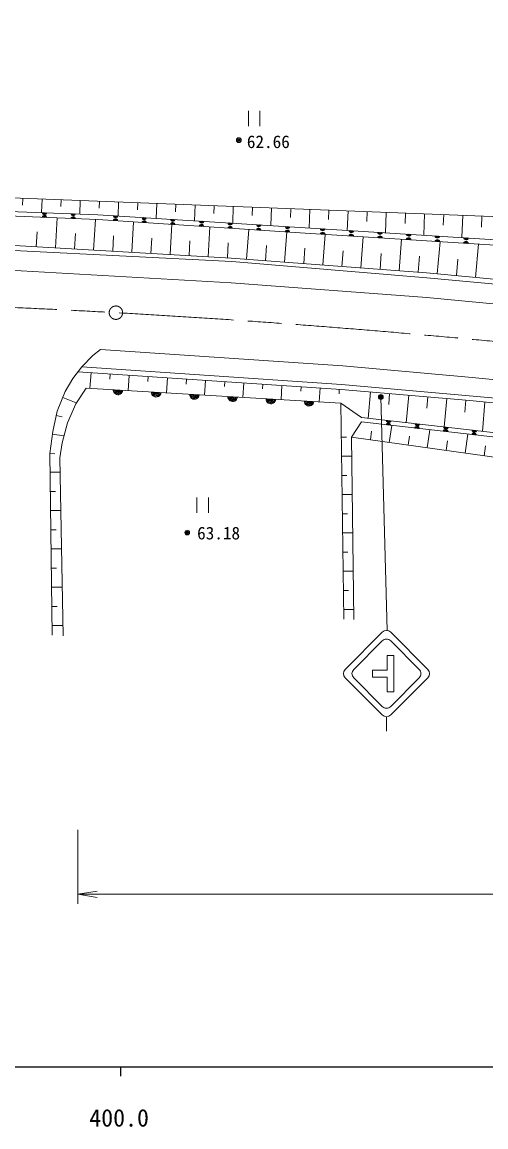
# Model space of a CAD drawing. Units: millimetres, scale not verified. Extents: x 40000 to 680000, y 20000 to 380000.
# Drawn here: x 457707 to 506173, y 198715 to 314029 of the extents above; entities that cross this region are included whole.
import ezdxf
from ezdxf.enums import TextEntityAlignment as Align

# ---------------------------------------------------------------- set-up
doc = ezdxf.new("R2010")
doc.units = ezdxf.units.MM
doc.header["$LTSCALE"] = 1000
doc.header["$PDMODE"] = 32
doc.header["$PDSIZE"] = 500
doc.linetypes.add('CHAIN', pattern=[18.5, 12, -1.5, 3.5, -1.5])
for name, color, linetype, lineweight in [('M-BMK', 2, 'CHAIN', 13), ('M-STR-HTXT', 7, 'Continuous', 13), ('M-STR-STRC', 7, 'Continuous', 13), ('M-TTL-BAND', 7, 'Continuous', 25), ('M-WORK', 1, 'Continuous', 13)]:
    doc.layers.add(name, color=color, linetype=linetype, lineweight=lineweight)
doc.styles.add('ＭＳ ゴシック', font='')
doc.styles.get('ＭＳ ゴシック').set_extended_font_data('MS Gothic')

# ---------------------------------------------------------------- blocks, each defined once
blk = doc.blocks.new('open_arrow')
at = {"color": 0, "linetype": 'Continuous', "lineweight": -2}
blk.add_lwpolyline([(7.5, 1.25), (0, 0), (7.5, -1.25)], dxfattribs=at)

msp = doc.modelspace()

# ---------------------------------------------------------------- linework, layer by layer
at = {"layer": 'M-BMK'}
msp.add_circle((467511, 283699), 700, dxfattribs=at)
msp.add_arc((411552, -714734), 1000000, 81.84611, 90.03663, dxfattribs=at)
at = {"layer": 'M-STR-HTXT'}
for p, q in [((463548, 229709), (463548, 222000)), ((463548, 223000), (567770, 223000))]:
    msp.add_line(p, q, dxfattribs=at)
at = {"layer": 'M-STR-STRC'}
for p, q in [((495188, 274901), (495870, 250515)), ((495332, 250337), (491468, 246472)), ((496223, 250337), (500088, 246472)), ((495332, 249446), (492359, 246472)), ((499197, 246472), (496223, 249446)), ((495857, 246379), (495857, 247916)), ((496563, 247916), (495857, 247916)), ((496563, 247916), (496563, 244136)), ((494320, 246379), (495857, 246379)), ((494320, 245673), (494320, 246379)), ((494320, 245673), (495857, 245673)), ((495857, 245673), (495857, 244136)), ((491468, 245581), (495332, 241717)), ((495332, 242608), (492359, 245581)), ((500088, 245581), (496223, 241717)), ((499197, 245581), (496223, 242608)), ((496563, 244136), (495857, 244136)), ((495796, 241533), (495796, 240018))]:
    msp.add_line(p, q, dxfattribs=at)
for radius in [250, 200, 150, 100, 50, 20]:
    msp.add_circle((495188, 274901), radius, dxfattribs=at)
for centre, start, end in [((495778, 249892), 45, 135), ((495778, 249001), 45, 135.00015), ((491913, 246027), 135, 225), ((492804, 246027), 135.00016, 224.99989), ((498752, 246027), 314.99995, 45), ((499643, 246027), 315, 45), ((495778, 243053), 224.99989, 314.99995), ((495778, 242162), 225, 315)]:
    msp.add_arc(centre, 630, start, end, dxfattribs=at)
msp.add_point((495188, 274901), dxfattribs=at)
at = {"layer": 'M-TTL-BAND'}
for p, q in [((40000, 205000), (579000, 205000)), ((468000, 205000), (468000, 204000))]:
    msp.add_line(p, q, dxfattribs=at)
at = {"layer": 'M-WORK'}
for p, q in [((481362, 304761), (481362, 303161)), ((482562, 303161), (482562, 304761)), ((457794, 295632), (457767, 294923)), ((459793, 295555), (459739, 294142)), ((461792, 295478), (461764, 294772)), ((463790, 295401), (463736, 293993)), ((465789, 295324), (465761, 294620)), ((467787, 295247), (467731, 293790)), ((469786, 295170), (469758, 294441)), ((471784, 295093), (471724, 293539)), ((473783, 295016), (473753, 294239)), ((475781, 294939), (475718, 293287)), ((477780, 294862), (477748, 294036)), ((479778, 294785), (479711, 293036)), ((481777, 294708), (481743, 293834)), ((483775, 294631), (483704, 292785)), ((485774, 294554), (485738, 293631)), ((487772, 294477), (487697, 292534)), ((489771, 294400), (489733, 293428)), ((491769, 294323), (491691, 292282)), ((493768, 294246), (493728, 293226)), ((495766, 294169), (495684, 292031)), ((497765, 294092), (497724, 293023)), ((461185, 290470), (461367, 293597)), ((465178, 290237), (465365, 293441)), ((469171, 290004), (469356, 293184)), ((473164, 289771), (473348, 292921)), ((499763, 294015), (499677, 291780)), ((501762, 293938), (501719, 292821)), ((503760, 293861), (503671, 291529)), ((505759, 293784), (505714, 292618)), ((459188, 290587), (459279, 292150)), ((463181, 290354), (463275, 291956)), ((477157, 289538), (477339, 292657)), ((481149, 289278), (481383, 292390)), ((485137, 288977), (485375, 292126)), ((489126, 288677), (489367, 291868)), ((467174, 290121), (467267, 291711)), ((471168, 289888), (471259, 291462)), ((475161, 289655), (475252, 291214)), ((479154, 289422), (479245, 290979)), ((483143, 289128), (483262, 290702)), ((493115, 288376), (493359, 291615)), ((497103, 288075), (497351, 291362)), ((501090, 287752), (501407, 291106)), ((505073, 287376), (505401, 290853)), ((487132, 288827), (487252, 290423)), ((491120, 288526), (491243, 290146)), ((495109, 288225), (495233, 289869)), ((499098, 287924), (499224, 289604)), ((503081, 287564), (503246, 289302)), ((464909, 277423), (464799, 275804)), ((466905, 277291), (466868, 276757)), ((468900, 277159), (468793, 275568)), ((470896, 277027), (470860, 276504)), ((472892, 276895), (472786, 275332)), ((474887, 276763), (474852, 276250)), ((464410, 275827), (491012, 274255)), ((476883, 276631), (476779, 275096)), ((478879, 276500), (478845, 275997)), ((480874, 276368), (480772, 274860)), ((482870, 276236), (482837, 275744)), ((484865, 276104), (484765, 274624)), ((486861, 275972), (486829, 275491)), ((488857, 275840), (488758, 274388)), ((490853, 275712), (490821, 275238)), ((461958, 274851), (463374, 274282)), ((494119, 275428), (493873, 272663)), ((496111, 275255), (496011, 274122)), ((498104, 275082), (497849, 272213)), ((500096, 274909), (499991, 273720)), ((502089, 274736), (501825, 271763)), ((504081, 274564), (503971, 273318)), ((506072, 274371), (505801, 271313)), ((461283, 272973), (461886, 272837)), ((492129, 270714), (493167, 272292)), ((493159, 272744), (567442, 264333)), ((567376, 263867), (493167, 272292)), ((460868, 271018), (462092, 270855)), ((494098, 270438), (494222, 271325)), ((496078, 270160), (496327, 271934)), ((500039, 269604), (500303, 271482)), ((504001, 269048), (504279, 271031)), ((491060, 270711), (491593, 270718)), ((498059, 269882), (498191, 270821)), ((502020, 269326), (502159, 270317)), ((460605, 269035), (461127, 268966)), ((491088, 268711), (492152, 268726)), ((505981, 268769), (506128, 269813)), ((460628, 267036), (461681, 267050)), ((491116, 266711), (491644, 266718)), ((460656, 265036), (461190, 265043)), ((475969, 264424), (475969, 262824)), ((477169, 262824), (477169, 264424)), ((491143, 264711), (492200, 264726)), ((460683, 263036), (461752, 263051)), ((491171, 262712), (491696, 262719)), ((460711, 261036), (461253, 261044)), ((491198, 260712), (492248, 260726)), ((460738, 259036), (461824, 259051)), ((491226, 258712), (491747, 258719)), ((460765, 257037), (461316, 257044)), ((491254, 256712), (492296, 256726)), ((460793, 255037), (461895, 255052)), ((491281, 254712), (491799, 254719)), ((460820, 253037), (461379, 253045)), ((491309, 252712), (492344, 252727)), ((460848, 251037), (461966, 251053))]:
    msp.add_line(p, q, dxfattribs=at)
for points in [[(454530, 314029), (454797, 295747), (513107, 293501), (512775, 311519)], [(426873, 294585), (444847, 294428), (454489, 294338), (465620, 293923), (487299, 292566), (514904, 290822), (514672, 311466)], [(569931, 281970), (514887, 290252), (487285, 292000), (465622, 293431), (454480, 293866), (444854, 294004), (426873, 294149)], [(239139, 291538), (393885, 291665), (420047, 291710), (424764, 291613), (439663, 291284), (457513, 290684), (479558, 289398), (499949, 287860), (517369, 286215), (532394, 284535), (548275, 282560), (569570, 279406)], [(239422, 291033), (393911, 291112), (420068, 291249), (424761, 291206), (439740, 290846), (457557, 290168), (479624, 289033), (500002, 287344), (517363, 285738), (532397, 284049), (548290, 282028), (569507, 278965)], [(410926, 289025), (424750, 288979), (439759, 288660), (457617, 288079), (479537, 286808), (500010, 285268), (517520, 283626), (532471, 281923), (548309, 279943), (569208, 276844)], [(463949, 278047), (465096, 279224), (465908, 279870), (491206, 278137), (504738, 276926), (513958, 276012), (530944, 274102), (552832, 271153), (568084, 268879)], [(460861, 250037), (460601, 269010), (460906, 271307), (461386, 273430), (462214, 275488), (463026, 276817), (463949, 278047), (491070, 276210), (511121, 274429), (523477, 273128), (540664, 271037), (567842, 267164)], [(567770, 266660), (552410, 268896), (530667, 271726), (513548, 273626), (504489, 274528), (491030, 275696), (463548, 277513)], [(464410, 275827), (463319, 274201), (462451, 272207), (461898, 270121), (461655, 268540), (461985, 249972)], [(491323, 251713), (491012, 274255), (493159, 272744)], [(522232, 247896), (522229, 266489), (492129, 270714), (492356, 251688)]]:
    msp.add_lwpolyline(points, dxfattribs=at)
for centre, radius in [((480353, 301708), 150), ((480353, 301708), 120), ((480353, 301708), 90), ((480353, 301708), 60), ((480353, 301708), 30), ((480353, 301708), 20), ((474961, 260746), 150), ((474961, 260746), 120), ((474961, 260746), 90), ((474961, 260746), 60), ((474961, 260746), 30), ((474961, 260746), 20)]:
    msp.add_circle(centre, radius, dxfattribs=at)
for centre, radius, start, end in [((460057, 294187), 256, 190.54347, 345.18271), ((460057, 294187), 205, 193.78877, 341.93741), ((460057, 294187), 154, 199.32322, 336.40296), ((460057, 294187), 102, 211.14648, 324.5797), ((460057, 294187), 100, 212.09196, 323.63422), ((460049, 293592), 256, 10.44569, 165.08492), ((460049, 293592), 205, 13.69098, 161.83962), ((460049, 293592), 154, 19.22543, 156.30518), ((460049, 293592), 102, 31.04869, 144.48191), ((460049, 293592), 100, 31.99417, 143.53644), ((463047, 293475), 256, 10.44569, 165.08492), ((463055, 294075), 256, 190.54347, 345.18271), ((463047, 293475), 205, 13.69098, 161.83962), ((463055, 294075), 205, 193.78877, 341.93741), ((463047, 293475), 154, 19.22543, 156.30518), ((463055, 294075), 154, 199.32322, 336.40296), ((463047, 293475), 102, 31.04869, 144.48191), ((463055, 294075), 102, 211.14648, 324.5797), ((463047, 293475), 100, 31.99417, 143.53644), ((463055, 294075), 100, 212.09196, 323.63422), ((467470, 293253), 256, 8.90092, 163.54015), ((467481, 293863), 256, 189.09949, 343.73873), ((467470, 293253), 205, 12.14621, 160.29485), ((467481, 293863), 205, 192.34479, 340.49343), ((467470, 293253), 154, 17.68066, 154.76041), ((467481, 293863), 154, 197.87924, 334.95898), ((467470, 293253), 102, 29.50392, 142.93715), ((467470, 293253), 100, 30.4494, 141.99167), ((467481, 293863), 102, 209.7025, 323.13572), ((467481, 293863), 100, 210.64798, 322.19024), ((470463, 293055), 256, 8.90092, 163.54015), ((470475, 293675), 256, 189.09949, 343.73873), ((470463, 293055), 205, 12.14621, 160.29485), ((470475, 293675), 205, 192.34479, 340.49343), ((470463, 293055), 154, 17.68066, 154.76041), ((470475, 293675), 154, 197.87924, 334.95898), ((470463, 293055), 102, 29.50392, 142.93715), ((470463, 293055), 100, 30.4494, 141.99167), ((470475, 293675), 102, 209.7025, 323.13572), ((470475, 293675), 100, 210.64798, 322.19024), ((473457, 292857), 256, 8.90092, 163.54015), ((473469, 293488), 256, 189.09949, 343.73873), ((473457, 292857), 205, 12.14621, 160.29485), ((473469, 293488), 205, 192.34479, 340.49343), ((473457, 292857), 154, 17.68066, 154.76041), ((473469, 293488), 154, 197.87924, 334.95898), ((473457, 292857), 102, 29.50392, 142.93715), ((473457, 292857), 100, 30.4494, 141.99167), ((473469, 293488), 102, 209.7025, 323.13572), ((473469, 293488), 100, 210.64798, 322.19024), ((476450, 292659), 256, 8.90092, 163.54015), ((476463, 293301), 256, 189.09949, 343.73873), ((476463, 293301), 205, 192.34479, 340.49343), ((476463, 293301), 154, 197.87924, 334.95898), ((476463, 293301), 102, 209.7025, 323.13572), ((476463, 293301), 100, 210.64798, 322.19024), ((479457, 293113), 256, 189.09949, 343.73873), ((479457, 293113), 205, 192.34479, 340.49343), ((479457, 293113), 154, 197.87924, 334.95898), ((479457, 293113), 102, 209.7025, 323.13572), ((479457, 293113), 100, 210.64798, 322.19024), ((476450, 292659), 205, 12.14621, 160.29485), ((476450, 292659), 154, 17.68066, 154.76041), ((476450, 292659), 102, 29.50392, 142.93715), ((476450, 292659), 100, 30.4494, 141.99167), ((479443, 292462), 256, 8.90092, 163.54015), ((479443, 292462), 205, 12.14621, 160.29485), ((479443, 292462), 154, 17.68066, 154.76041), ((479443, 292462), 102, 29.50392, 142.93715), ((479443, 292462), 100, 30.4494, 141.99167), ((482437, 292264), 256, 8.90092, 163.54015), ((482451, 292926), 256, 189.09949, 343.73873), ((482437, 292264), 205, 12.14621, 160.29485), ((482451, 292926), 205, 192.34479, 340.49343), ((482437, 292264), 154, 17.68066, 154.76041), ((482451, 292926), 154, 197.87924, 334.95898), ((482437, 292264), 102, 29.50392, 142.93715), ((482437, 292264), 100, 30.4494, 141.99167), ((482451, 292926), 102, 209.7025, 323.13572), ((482451, 292926), 100, 210.64798, 322.19024), ((485430, 292066), 256, 8.90092, 163.54015), ((485445, 292738), 256, 189.09949, 343.73873), ((485430, 292066), 205, 12.14621, 160.29485), ((485445, 292738), 205, 192.34479, 340.49343), ((485430, 292066), 154, 17.68066, 154.76041), ((485445, 292738), 154, 197.87924, 334.95898), ((485430, 292066), 102, 29.50392, 142.93715), ((485430, 292066), 100, 30.4494, 141.99167), ((485445, 292738), 102, 209.7025, 323.13572), ((485445, 292738), 100, 210.64798, 322.19024), ((489107, 291828), 256, 9.05641, 163.69564), ((489129, 292507), 256, 189.0647, 343.70393), ((489107, 291828), 205, 12.30171, 160.45035), ((489129, 292507), 205, 192.30999, 340.45863), ((489107, 291828), 154, 17.83615, 154.9159), ((489129, 292507), 154, 197.84444, 334.92418), ((489107, 291828), 102, 29.65942, 143.09264), ((489107, 291828), 100, 30.60489, 142.14716), ((489129, 292507), 102, 209.6677, 323.10092), ((489129, 292507), 100, 210.61318, 322.15545), ((492101, 291639), 256, 9.05641, 163.69564), ((492123, 292318), 256, 189.0647, 343.70393), ((492101, 291639), 205, 12.30171, 160.45035), ((492123, 292318), 205, 192.30999, 340.45863), ((492101, 291639), 154, 17.83615, 154.9159), ((492123, 292318), 154, 197.84444, 334.92418), ((492123, 292318), 102, 209.6677, 323.10092), ((492123, 292318), 100, 210.61318, 322.15545), ((495117, 292128), 256, 189.0647, 343.70393), ((495117, 292128), 205, 192.30999, 340.45863), ((495117, 292128), 154, 197.84444, 334.92418), ((495117, 292128), 102, 209.6677, 323.10092), ((495117, 292128), 100, 210.61318, 322.15545), ((498111, 291939), 256, 189.0647, 343.70393), ((498111, 291939), 205, 192.30999, 340.45863), ((498111, 291939), 154, 197.84444, 334.92418), ((498111, 291939), 102, 209.6677, 323.10092), ((498111, 291939), 100, 210.61318, 322.15545), ((492101, 291639), 102, 29.65942, 143.09264), ((492101, 291639), 100, 30.60489, 142.14716), ((495095, 291449), 256, 9.05641, 163.69564), ((495095, 291449), 205, 12.30171, 160.45035), ((495095, 291449), 154, 17.83615, 154.9159), ((495095, 291449), 102, 29.65942, 143.09264), ((495095, 291449), 100, 30.60489, 142.14716), ((498089, 291259), 256, 9.05641, 163.69564), ((498089, 291259), 205, 12.30171, 160.45035), ((498089, 291259), 154, 17.83615, 154.9159), ((498089, 291259), 102, 29.65942, 143.09264), ((498089, 291259), 100, 30.60489, 142.14716), ((501083, 291070), 256, 9.05641, 163.69564), ((501105, 291750), 256, 189.0647, 343.70393), ((501083, 291070), 205, 12.30171, 160.45035), ((501105, 291750), 205, 192.30999, 340.45863), ((501083, 291070), 154, 17.83615, 154.9159), ((501105, 291750), 154, 197.84444, 334.92418), ((501083, 291070), 102, 29.65942, 143.09264), ((501083, 291070), 100, 30.60489, 142.14716), ((501105, 291750), 102, 209.6677, 323.10092), ((501105, 291750), 100, 210.61318, 322.15545), ((504077, 290880), 256, 9.05641, 163.69564), ((504099, 291561), 256, 189.0647, 343.70393), ((504077, 290880), 205, 12.30171, 160.45035), ((504099, 291561), 205, 192.30999, 340.45863), ((504077, 290880), 154, 17.83615, 154.9159), ((504099, 291561), 154, 197.84444, 334.92418), ((504077, 290880), 102, 29.65942, 143.09264), ((504077, 290880), 100, 30.60489, 142.14716), ((504099, 291561), 102, 209.6677, 323.10092), ((504099, 291561), 100, 210.61318, 322.15545), ((467728, 275631), 500, 176.6179, 356.6179), ((467728, 275631), 400, 176.6179, 356.6179), ((467728, 275631), 300, 176.6179, 356.6179), ((467728, 275631), 200, 176.6179, 356.6179), ((467728, 275631), 100, 176.6179, 356.6179), ((471721, 275395), 500, 176.6179, 356.6179), ((471721, 275395), 400, 176.6179, 356.6179), ((471721, 275395), 300, 176.6179, 356.6179), ((471721, 275395), 200, 176.6179, 356.6179), ((471721, 275395), 100, 176.6179, 356.6179), ((475714, 275159), 500, 176.6179, 356.6179), ((475714, 275159), 400, 176.6179, 356.6179), ((475714, 275159), 300, 176.6179, 356.6179), ((475714, 275159), 200, 176.6179, 356.6179), ((475714, 275159), 100, 176.6179, 356.6179), ((479708, 274923), 500, 176.6179, 356.6179), ((479708, 274923), 400, 176.6179, 356.6179), ((479708, 274923), 300, 176.6179, 356.6179), ((479708, 274923), 200, 176.6179, 356.6179), ((479708, 274923), 100, 176.6179, 356.6179), ((483701, 274687), 500, 176.6179, 356.6179), ((483701, 274687), 400, 176.6179, 356.6179), ((483701, 274687), 300, 176.6179, 356.6179), ((483701, 274687), 200, 176.6179, 356.6179), ((483701, 274687), 100, 176.6179, 356.6179), ((487694, 274451), 500, 176.6179, 356.6179), ((487694, 274451), 400, 176.6179, 356.6179), ((487694, 274451), 300, 176.6179, 356.6179), ((487694, 274451), 200, 176.6179, 356.6179), ((487694, 274451), 100, 176.6179, 356.6179), ((495985, 271916), 256, 6.20326, 160.84249), ((496026, 272476), 256, 186.2198, 340.85904), ((496026, 272476), 205, 189.4651, 337.61374), ((496026, 272476), 154, 194.99955, 332.07929), ((496026, 272476), 102, 206.82281, 320.25603), ((496026, 272476), 100, 207.76829, 319.31055), ((495985, 271916), 205, 9.44855, 157.59719), ((495985, 271916), 154, 14.983, 152.06274), ((495985, 271916), 102, 26.80626, 140.23948), ((495985, 271916), 100, 27.75174, 139.29401), ((498966, 271577), 256, 6.20326, 160.84249), ((499007, 272139), 256, 186.2198, 340.85904), ((498966, 271577), 205, 9.44855, 157.59719), ((499007, 272139), 205, 189.4651, 337.61374), ((498966, 271577), 154, 14.983, 152.06274), ((499007, 272139), 154, 194.99955, 332.07929), ((498966, 271577), 102, 26.80626, 140.23948), ((498966, 271577), 100, 27.75174, 139.29401), ((499007, 272139), 102, 206.82281, 320.25603), ((499007, 272139), 100, 207.76829, 319.31055), ((501947, 271239), 256, 6.20326, 160.84249), ((501988, 271801), 256, 186.2198, 340.85904), ((501947, 271239), 205, 9.44855, 157.59719), ((501988, 271801), 205, 189.4651, 337.61374), ((501947, 271239), 154, 14.983, 152.06274), ((501988, 271801), 154, 194.99955, 332.07929), ((501947, 271239), 102, 26.80626, 140.23948), ((501947, 271239), 100, 27.75174, 139.29401), ((501988, 271801), 102, 206.82281, 320.25603), ((501988, 271801), 100, 207.76829, 319.31055), ((504928, 270901), 256, 6.20326, 160.84249), ((504969, 271464), 256, 186.2198, 340.85904), ((504928, 270901), 205, 9.44855, 157.59719), ((504969, 271464), 205, 189.4651, 337.61374), ((504928, 270901), 154, 14.983, 152.06274), ((504969, 271464), 154, 194.99955, 332.07929), ((504928, 270901), 102, 26.80626, 140.23948), ((504928, 270901), 100, 27.75174, 139.29401), ((504969, 271464), 102, 206.82281, 320.25603), ((504969, 271464), 100, 207.76829, 319.31055)]:
    msp.add_arc(centre, radius, start, end, dxfattribs=at)
for p in [(480353, 301708), (474961, 260746)]:
    msp.add_point(p, dxfattribs=at)

# ---------------------------------------------------------------- block references
at = {"layer": 'M-STR-HTXT', "xscale": 267, "yscale": 267}
msp.add_blockref('open_arrow', (463548, 223000), dxfattribs=at)

# ---------------------------------------------------------------- texts
at = {"layer": 'M-TTL-BAND', "style": 'ＭＳ ゴシック'}
msp.add_text('400.0', height=1833, dxfattribs=at).set_placement((467844, 198195), align=Align.BOTTOM_CENTER)
at = {"layer": 'M-WORK', "style": 'ＭＳ ゴシック'}
for s, p in [('62.66', (483439, 300485)), ('63.18', (478241, 259638))]:
    msp.add_text(s, height=1320, dxfattribs=at).set_placement(p, align=Align.BOTTOM_CENTER)

doc.saveas('drawing.dxf')
